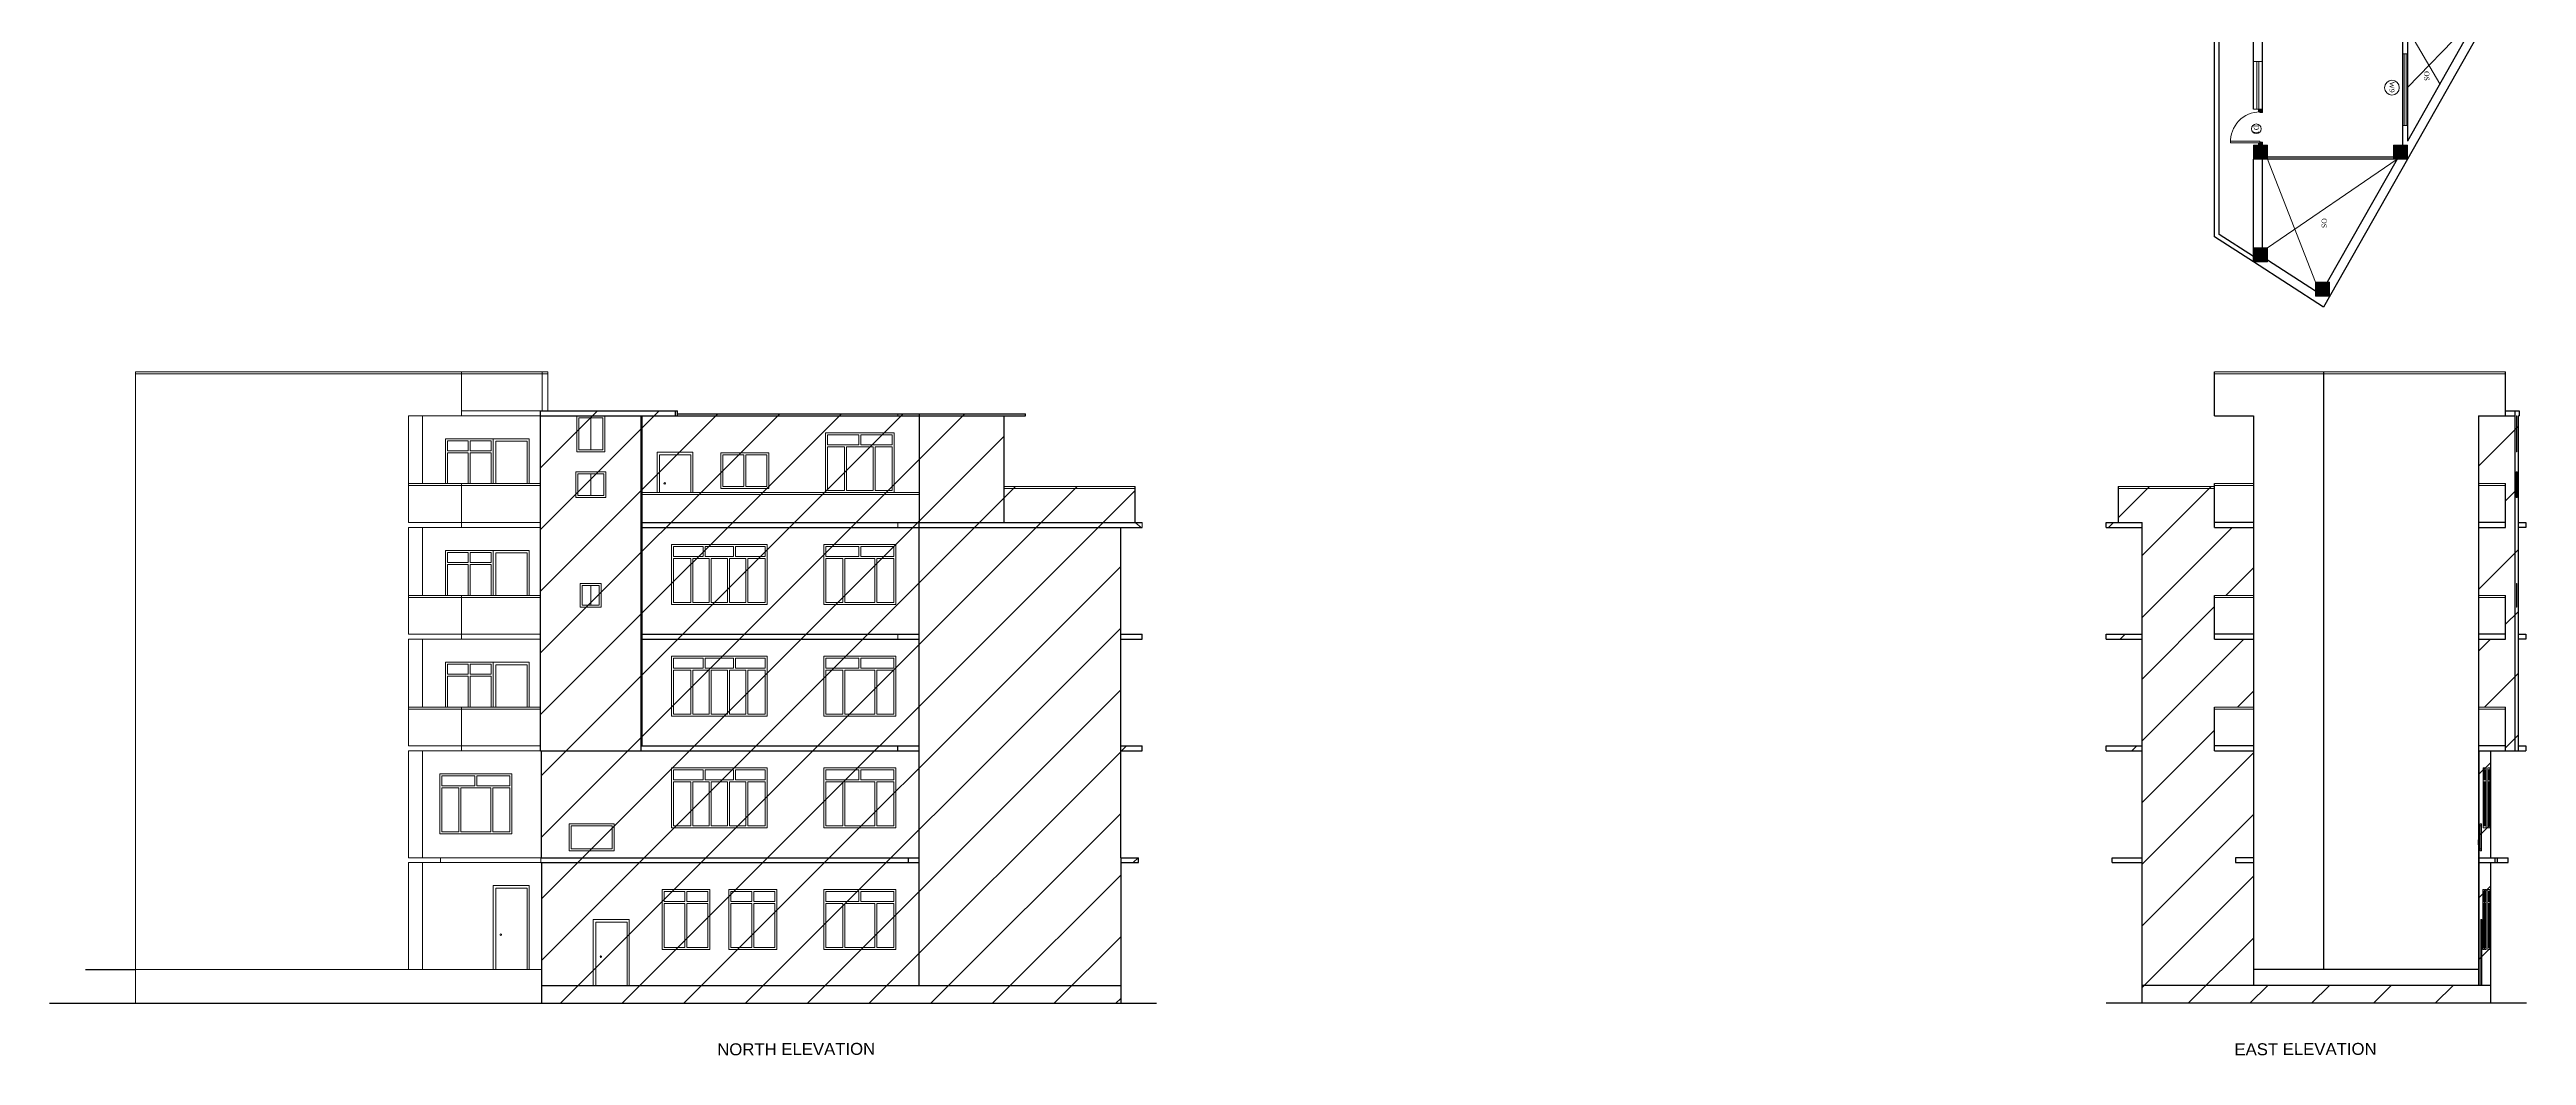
# Model space of a CAD drawing. Header units: inches. Extents: x 4069 to 291496, y -47643 to 12535.
# Drawn here: x 141059 to 143542, y -24238 to -23229 of the extents above; entities that cross this region are included whole.
import ezdxf

# ---------------------------------------------------------------- set-up
doc = ezdxf.new("R2010")
doc.units = ezdxf.units.IN
doc.header["$LTSCALE"] = 5
doc.header["$MEASUREMENT"] = 0
for name, color, linetype, lineweight in [('A-WALL', 7, 'Continuous', 9), ('DOOR', 62, 'Continuous', 0), ('Dw', 2, 'Continuous', 18), ('Railing', 43, 'Continuous', 18), ('win', 5, 'Continuous', 18)]:
    doc.layers.add(name, color=color, linetype=linetype, lineweight=lineweight)
for name, color, linetype in [('column', 4, 'Continuous'), ('TEXT', 6, 'Continuous'), ('WALL', 7, 'Continuous')]:
    doc.layers.add(name, color=color, linetype=linetype)
doc.styles.add('DIMTEXT', font='arial.ttf', dxfattribs={"height": 8})
doc.styles.add('ordinary', font='times.ttf')

# ---------------------------------------------------------------- blocks, each defined once
blk = doc.blocks.new('A$C27B36B59')
at = {"layer": 'DOOR'}
for p, q in [((0, 4), (0, 0)), ((2.5, 4), (0, 4)), ((0, 0), (3, 0)), ((2.5, 2.5), (2.5, 4)), ((3, 2.5), (2.5, 2.5)), ((3, 0), (3, 2.5))]:
    blk.add_line(p, q, dxfattribs=at)
for centre, radius, start, end in [((-1.4, -0.5), 4.75, 22.1411, 72.838), ((1.3, 2.1), 1.64, 45.138, 144.8948), ((2.2, 0.3), 2.49, 83.3149, 152.658), ((0.1, 0.4), 2.05, 349.4875, 93.6805), ((2, -0.5), 2.01, 58.7447, 166.495), ((-0.1, 0.3), 1.13, 343.542, 86.947), ((2.1, -0.4), 1.17, 38.2816, 160.1519)]:
    blk.add_arc(centre, radius, start, end, dxfattribs=at)
blk = doc.blocks.new('D2')
at = {"layer": 'DOOR'}
for p, q in [((74474, 24047.6), (74474, 24018.1)), ((74474, 24047.6), (74475.5, 24047.6)), ((74475.5, 24047.6), (74475.5, 24018.1))]:
    blk.add_line(p, q, dxfattribs=at)
blk.add_arc((74474, 24047.6), 29.5, 180, 272.9146, dxfattribs=at)
at = {"layer": 'DOOR', "xscale": -1, "rotation": 180}
blk.add_blockref('A$C27B36B59', (74442, 24050.1), dxfattribs=at)
at = {"layer": 'DOOR', "rotation": 180}
blk.add_blockref('A$C27B36B59', (74478, 24050.1), dxfattribs=at)

msp = doc.modelspace()

# ---------------------------------------------------------------- hatches: boundary and pattern name
at = {"layer": 'A-WALL', "ltscale": 5}
h = msp.add_hatch(dxfattribs=at)
h.set_pattern_fill('ANSI31', color=256, angle=270)
h.set_pattern_definition([(315, (141778.61554, 1206.64971), (0.08838834765, 0.08838834765), [])])
h.paths.add_polyline_path([(143282.33668, -23325.04942), (143268.33668, -23325.04942), (143268.33668, -23339.04942), (143282.33668, -23339.04942)])
h = msp.add_hatch(dxfattribs=at)
h.set_pattern_fill('ANSI31', color=256, angle=270)
h.set_pattern_definition([(315, (141769.89787, 1206.64971), (0.08838834765, 0.08838834765), [])])
h.paths.add_polyline_path([(143408.61901, -23339.04942), (143422.61901, -23339.04942), (143422.61901, -23325.04942), (143408.61901, -23325.04942)])
h = msp.add_hatch(dxfattribs=at)
h.set_pattern_fill('ANSI31', color=256, angle=270)
h.set_pattern_definition([(315, (141778.61554, 1103.64044), (0.08838834765, 0.08838834765), [])])
h.paths.add_polyline_path([(143282.33668, -23428.05869), (143268.33668, -23428.05869), (143268.33668, -23442.05869), (143282.33668, -23442.05869)])
h = msp.add_hatch(dxfattribs=at)
h.set_pattern_fill('ANSI31', color=256, angle=270)
h.set_pattern_definition([(315, (141840.79501, 1069.26306), (0.08838834765, 0.08838834765), [])])
h.paths.add_polyline_path([(143344.51616, -23462.43607), (143330.51616, -23462.43607), (143330.51616, -23476.43607), (143344.51616, -23476.43607)])
at = {"layer": 'WALL', "linetype": 'ByBlock', "ltscale": 5, "true_color": 0xf8991e}
h = msp.add_hatch(dxfattribs=at)
h.set_pattern_fill('ANSI31', color=30, scale=350)
h.set_pattern_definition([(45, (134297.833, -20012.41), (-30.93592, 30.93592), [])])
h.paths.add_polyline_path([(141551.19179, -23591.376), (141551.19179, -23932.376), (141552.04474, -23932.376), (141552.04475, -24185.376), (142132.79784, -24185.376), (142132.79784, -24044.376), (142150.71991, -24044.376), (142150.71991, -24039.376), (142132.79784, -24039.376), (142132.79784, -23932.376), (142154.30432, -23932.376), (142154.30432, -23927.376), (142132.79784, -23927.376), (142132.79784, -23820.376), (142154.30432, -23820.376), (142154.30432, -23815.376), (142132.79784, -23815.376), (142132.79784, -23708.376), (142147.13549, -23708.376), (142154.30432, -23708.376), (142154.30432, -23703.376), (142147.13549, -23703.376), (142147.13549, -23667.376), (142015.70705, -23667.376), (142015.70705, -23594.376), (141688.87604, -23594.376), (141688.87604, -23591.376)])
h = msp.add_hatch(dxfattribs=at)
h.set_pattern_fill('ANSI31', color=30, scale=350)
h.set_pattern_definition([(45, (7387.677, 0), (-30.935922, 30.935922), [])])
h.paths.add_polyline_path([(143229.33668, -23667.376), (143132.74488, -23667.376), (143132.74488, -23703.376), (143120.74488, -23703.376), (143120.74488, -23708.376), (143156.74488, -23708.376), (143156.74488, -23815.376), (143120.74488, -23815.376), (143120.74488, -23820.376), (143156.74488, -23820.376), (143156.74488, -23927.376), (143120.74488, -23927.376), (143120.74488, -23932.376), (143156.74488, -23932.376), (143156.74488, -24039.376), (143126.75274, -24039.376), (143126.75274, -24044.376), (143156.74488, -24044.376), (143156.74488, -24185.376), (143505.96612, -24185.376), (143505.96612, -24167.376), (143268.33668, -24167.376), (143268.33668, -24044.376), (143250.33668, -24044.376), (143250.33668, -24039.376), (143268.33668, -24039.376), (143268.33668, -23932.376), (143229.33668, -23932.376), (143229.33668, -23888.376), (143268.33668, -23888.376), (143268.33668, -23820.376), (143229.33668, -23820.376), (143229.33668, -23776.376), (143268.33668, -23776.376), (143268.33668, -23708.376), (143229.33668, -23708.376)])
h.paths.add_polyline_path([(143534.68131, -23596.376), (143494.00241, -23596.376), (143494.00241, -23664.376), (143521.04186, -23664.376), (143521.04186, -23708.376), (143494.00241, -23708.376), (143494.00241, -23776.376), (143521.04186, -23776.376), (143521.04186, -23820.376), (143494.00241, -23820.376), (143494.00241, -23888.376), (143521.04186, -23888.376), (143521.04186, -23932.376), (143494.00241, -23932.376), (143494.00241, -24167.376), (143505.96612, -24167.376), (143505.96612, -24044.376), (143523.65311, -24044.376), (143523.65311, -24039.376), (143505.96612, -24039.376), (143505.96612, -24026.376), (143494.00241, -24026.376), (143494.00241, -24021.376), (143505.96612, -24021.376), (143505.96612, -23932.376), (143541.3401, -23932.376), (143541.3401, -23927.376), (143533.6543, -23927.376), (143533.6543, -23820.376), (143541.3401, -23820.376), (143541.3401, -23815.376), (143533.6543, -23815.376), (143533.6543, -23708.376), (143541.3401, -23708.376), (143541.3401, -23703.376), (143533.6543, -23703.376), (143533.6543, -23596.376)])

# ---------------------------------------------------------------- linework, layer by layer
at = {"layer": 'A-WALL', "lineweight": 30}
for p, q in [((143229.33668, -23416.85764), (143229.33668, -23074.01571)), ((143233.83668, -23414.40771), (143233.83668, -23078.62362)), ((143268.33668, -23289.04942), (143268.33668, -23125.27177)), ((143277.33668, -23289.04942), (143277.33668, -23213.48263)), ((143418.11901, -23325.04942), (143418.11901, -23213.48263)), ((143494.00241, -23213.48263), (143422.61901, -23339.04942)), ((143483.64975, -23213.48263), (143422.61901, -23320.8386)), ((143422.61901, -23213.48263), (143422.61901, -23320.8386)), ((143268.33668, -23442.05869), (143268.33668, -23339.04942)), ((143277.33668, -23428.05869), (143277.33668, -23339.04942)), ((143408.61901, -23337.04942), (143281.83668, -23337.04942)), ((143408.61901, -23339.04942), (143281.83668, -23339.04942)), ((143422.61901, -23339.04942), (143338.34279, -23487.29531)), ((143412.26635, -23339.04942), (143342.12235, -23462.43607)), ((143268.33668, -23436.70095), (143233.83668, -23414.40771)), ((143268.33668, -23442.05869), (143229.33668, -23416.85764)), ((143338.34279, -23487.29531), (143268.33668, -23442.05869)), ((143330.51616, -23471.5224), (143282.33668, -23440.38974))]:
    msp.add_line(p, q, dxfattribs=at)
at = {"layer": 'A-WALL', "ltscale": 5}
for p, q in [((143422.61901, -23208.48263), (143455.25444, -23263.43133)), ((143480.00241, -23208.48263), (143422.61901, -23267.16062)), ((143418.11901, -23233.26603), (143422.61901, -23233.26603)), ((143277.33668, -23241.04942), (143268.33668, -23241.04942)), ((143271.83668, -23241.04942), (143271.83668, -23289.04942)), ((143273.83668, -23241.04942), (143273.83668, -23289.04942)), ((143277.33668, -23289.04942), (143268.33668, -23289.04942)), ((143418.11901, -23305.26603), (143422.61901, -23305.26603)), ((143282.33668, -23428.05869), (143412.26635, -23339.04942)), ((143282.33668, -23339.04942), (143330.51616, -23462.43607)), ((141145.05305, -23591.376), (141145.05305, -23552.376)), ((141471.86572, -23552.376), (141471.86572, -23596.376)), ((141552.82771, -23552.376), (141552.82771, -23591.376)), ((141558.33265, -23552.376), (141558.33265, -23591.376)), ((141145.05305, -24185.376), (141145.05305, -23591.376)), ((141418.86572, -23596.376), (141553.75198, -23596.376)), ((141418.86572, -23596.376), (141418.86572, -23703.376)), ((141432.86572, -23664.376), (141432.86572, -23596.376)), ((141471.86572, -23591.376), (141558.33265, -23591.376)), ((141558.33265, -23596.376), (141557.40837, -23596.376)), ((141909.36949, -23594.376), (141909.36949, -23596.376)), ((141471.86572, -23703.376), (141471.86572, -23664.376)), ((141418.86572, -23703.376), (141551.19179, -23703.376)), ((141418.86572, -23708.376), (141551.19179, -23708.376)), ((141418.86572, -23708.376), (141418.86572, -23815.376)), ((141432.86572, -23776.376), (141432.86572, -23708.376)), ((141471.86572, -23703.376), (141471.86572, -23708.376)), ((141909.36949, -23703.376), (141909.36949, -23708.376)), ((142153.23915, -23708.376), (142147.13549, -23703.376)), ((142154.30432, -23708.376), (142154.30432, -23703.376)), ((141471.86572, -23815.376), (141471.86572, -23776.376)), ((141418.86572, -23815.376), (141551.19179, -23815.376)), ((141418.86572, -23820.376), (141551.19179, -23820.376)), ((141418.86572, -23820.376), (141418.86572, -23927.376)), ((141432.86572, -23888.376), (141432.86572, -23820.376)), ((141471.86572, -23815.376), (141471.86572, -23820.376)), ((141909.36949, -23820.376), (141909.36949, -23815.376)), ((141471.86572, -23927.376), (141471.86572, -23888.376)), ((141418.86572, -23927.376), (141551.19179, -23927.376)), ((141418.86572, -23932.376), (141551.19179, -23932.376)), ((141418.86572, -24039.376), (141418.86572, -23932.376)), ((141432.86572, -24039.376), (141432.86572, -23932.376)), ((141471.86572, -23927.376), (141471.86572, -23932.376)), ((141418.86572, -24039.376), (141552.04474, -24039.376)), ((141418.86572, -24044.376), (141552.04474, -24044.376)), ((141418.86572, -24151.376), (141418.86572, -24044.376)), ((141432.86572, -24151.376), (141432.86572, -24044.376)), ((141450.86572, -24044.376), (141450.86572, -24039.376)), ((141551.61827, -24044.376), (141551.61827, -24039.376)), ((141145.05305, -24151.376), (141552.04475, -24151.376))]:
    msp.add_line(p, q, dxfattribs=at)
for points in [[(143282.33668, -23325.04942), (143282.33668, -23339.04942), (143268.33668, -23339.04942), (143268.33668, -23325.04942)], [(143408.61901, -23325.04942), (143408.61901, -23339.04942), (143422.61901, -23339.04942), (143422.61901, -23325.04942)], [(143282.33668, -23428.05869), (143282.33668, -23442.05869), (143268.33668, -23442.05869), (143268.33668, -23428.05869)], [(143344.51616, -23462.43607), (143344.51616, -23476.43607), (143330.51616, -23476.43607), (143330.51616, -23462.43607)]]:
    msp.add_lwpolyline(points, close=True, dxfattribs=at)
for centre, radius in [((143407.07558, -23267.36412), 7.38406), ((143271.10965, -23308.60182), 4.82435), ((141675.64269, -23664.14055), 0.7664), ((141511.4015, -24116.626), 0.7664), ((141611.6711, -24138.626), 0.7664), ((143496.4365, -24138.626), 0.02288)]:
    msp.add_circle(centre, radius, dxfattribs=at)
at = {"layer": 'DOOR', "lineweight": 13}
for p, q in [((141503.75198, -23664.376), (141503.75198, -23619.376)), ((141503.75198, -23619.376), (141503.75198, -23664.376)), ((141503.75198, -23619.376), (141539.75198, -23619.376)), ((141506.25198, -23621.876), (141506.25198, -23664.376)), ((141506.25198, -23621.876), (141537.75198, -23621.876)), ((141537.75198, -23664.376), (141537.75198, -23621.876)), ((141539.75198, -23664.376), (141539.75198, -23619.376)), ((141667.99317, -23673.376), (141667.99317, -23632.89055)), ((141667.99317, -23632.89055), (141667.99317, -23673.376)), ((141667.99317, -23632.89055), (141703.97714, -23632.89055)), ((141670.49317, -23635.39055), (141670.49317, -23673.376)), ((141670.49317, -23635.39055), (141701.97714, -23635.39055)), ((141701.97714, -23673.376), (141701.97714, -23635.39055)), ((141703.97714, -23673.376), (141703.97714, -23632.89055)), ((141503.75198, -23776.376), (141503.75198, -23731.376)), ((141503.75198, -23731.376), (141503.75198, -23776.376)), ((141503.75198, -23731.376), (141539.75198, -23731.376)), ((141506.25198, -23733.876), (141506.25198, -23776.376)), ((141506.25198, -23733.876), (141537.75198, -23733.876)), ((141537.75198, -23776.376), (141537.75198, -23733.876)), ((141539.75198, -23776.376), (141539.75198, -23731.376)), ((141503.75198, -23888.376), (141503.75198, -23843.376)), ((141503.75198, -23843.376), (141503.75198, -23888.376)), ((141503.75198, -23843.376), (141539.75198, -23843.376)), ((141506.25198, -23845.876), (141506.25198, -23888.376)), ((141506.25198, -23845.876), (141537.75198, -23845.876)), ((141537.75198, -23888.376), (141537.75198, -23845.876)), ((141539.75198, -23888.376), (141539.75198, -23843.376)), ((141503.75198, -24144.44414), (141503.75198, -24067.376)), ((141503.75198, -24067.376), (141503.75198, -24151.376)), ((141503.75198, -24067.376), (141539.75198, -24067.376)), ((141506.25198, -24069.876), (141506.25198, -24151.376)), ((141506.25198, -24069.876), (141537.75198, -24069.876)), ((141537.75198, -24151.376), (141537.75198, -24069.876)), ((141539.75198, -24151.376), (141539.75198, -24067.376)), ((141604.02159, -24160.44414), (141604.02159, -24101.376)), ((141604.02159, -24101.376), (141604.02159, -24167.376)), ((141604.02159, -24101.376), (141640.00555, -24101.376)), ((141606.52159, -24103.876), (141606.52159, -24167.376)), ((141606.52159, -24103.876), (141638.00555, -24103.876)), ((141638.00555, -24167.376), (141638.00555, -24103.876)), ((141640.00555, -24167.376), (141640.00555, -24101.376)), ((143496.20813, -24167.16906), (143496.20813, -24101.376)), ((143496.20813, -24101.376), (143496.20813, -24167.376)), ((143496.20813, -24101.376), (143497.2824, -24101.376)), ((143496.28276, -24103.876), (143496.28276, -24167.376)), ((143496.28276, -24103.876), (143497.22269, -24103.876)), ((143497.22269, -24167.376), (143497.22269, -24103.876)), ((143497.2824, -24167.376), (143497.2824, -24101.376))]:
    msp.add_line(p, q, dxfattribs=at)
at = {"layer": 'Dw', "color": 3}
for p, q in [((143419.36901, -23305.26603), (143419.36901, -23233.26603)), ((143421.36901, -23305.26603), (143421.36901, -23233.26603))]:
    msp.add_line(p, q, dxfattribs=at)
at = {"layer": 'Railing', "color": 30}
for p, q in [((141145.05305, -23552.376), (141558.33265, -23552.376)), ((141145.05305, -23554.376), (141558.33265, -23554.376)), ((143229.33668, -23552.376), (143338.34279, -23552.376)), ((143229.33668, -23554.376), (143338.34279, -23554.376)), ((143338.34279, -23552.376), (143521.04186, -23552.376)), ((143338.34279, -23554.376), (143521.04186, -23554.376)), ((141418.86572, -23664.376), (141551.19179, -23664.376)), ((141418.86572, -23666.376), (141551.19179, -23666.376)), ((141652.99985, -23673.376), (141930.87596, -23673.376)), ((141652.99985, -23675.376), (141930.87596, -23675.376)), ((142015.70705, -23667.376), (142147.13549, -23667.376)), ((142015.70705, -23669.376), (142147.13549, -23669.376)), ((143132.74488, -23667.376), (143229.33668, -23667.376)), ((143132.74488, -23669.376), (143229.33668, -23669.376)), ((143229.33668, -23664.376), (143268.33668, -23664.376)), ((143229.33668, -23666.376), (143268.33668, -23666.376)), ((143494.00241, -23664.376), (143521.04186, -23664.376)), ((143494.00241, -23666.376), (143521.04186, -23666.376)), ((141418.86572, -23776.376), (141551.19179, -23776.376)), ((141418.86572, -23778.376), (141551.19179, -23778.376)), ((143229.33668, -23776.376), (143268.33668, -23776.376)), ((143229.33668, -23778.376), (143268.33668, -23778.376)), ((143494.00241, -23776.376), (143521.04186, -23776.376)), ((143494.00241, -23778.376), (143521.04186, -23778.376)), ((141418.86572, -23888.376), (141551.19179, -23888.376)), ((141418.86572, -23890.376), (141551.19179, -23890.376)), ((143229.33668, -23888.376), (143268.33668, -23888.376)), ((143229.33668, -23890.376), (143268.33668, -23890.376)), ((143494.00241, -23888.376), (143521.04186, -23888.376)), ((143494.00241, -23890.376), (143521.04186, -23890.376))]:
    msp.add_line(p, q, dxfattribs=at)
at = {"layer": 'WALL', "color": 2, "linetype": 'ByBlock', "ltscale": 5}
for p, q in [((143229.33668, -23591.376), (143229.33668, -23552.376)), ((143338.34279, -23552.376), (143338.34279, -24151.376)), ((143521.04186, -23591.376), (143521.04186, -23552.376)), ((141551.19179, -23927.376), (141551.19179, -23591.376)), ((141551.19179, -23591.376), (141688.60694, -23591.376)), ((141551.19179, -23596.376), (141688.60694, -23596.376)), ((141651.92557, -23932.376), (141651.92557, -23596.376)), ((141652.99985, -23927.376), (141652.99985, -23596.376)), ((141686.3262, -23596.376), (141686.3262, -23591.376)), ((141688.60694, -23596.376), (141688.60694, -23591.376)), ((141688.60694, -23594.376), (142037.21352, -23594.376)), ((141688.60694, -23596.376), (142037.21352, -23596.376)), ((141930.87596, -23594.376), (141930.87596, -23703.376)), ((142015.70705, -23596.376), (142015.70705, -23703.376)), ((142037.21352, -23596.376), (142037.21352, -23594.376)), ((143229.33668, -23596.376), (143229.33668, -23591.376)), ((143229.33668, -23596.376), (143268.33668, -23596.376)), ((143268.33668, -23596.376), (143268.33668, -24167.376)), ((143494.00241, -23596.376), (143530.64697, -23596.376)), ((143494.00241, -23596.376), (143494.00241, -24167.376)), ((143494.00241, -23596.376), (143521.04186, -23596.376)), ((143521.04186, -23591.376), (143534.68131, -23591.376)), ((143521.04186, -23596.376), (143521.04186, -23591.376)), ((143530.64697, -23932.376), (143530.64697, -23591.376)), ((143533.6543, -23596.376), (143533.6543, -23932.376)), ((143533.6543, -23596.376), (143534.68131, -23596.376)), ((143534.68131, -23591.376), (143534.68131, -23596.376)), ((142147.13549, -23703.376), (142147.13549, -23667.376)), ((143132.74488, -23667.376), (143132.74488, -23703.376)), ((143229.33668, -23703.376), (143229.33668, -23664.376)), ((143521.04186, -23703.376), (143521.04186, -23664.376)), ((141652.99985, -23703.376), (142015.70705, -23703.376)), ((141652.99985, -23708.376), (141930.87596, -23708.376)), ((141930.87596, -24167.376), (141930.87596, -23703.376)), ((141930.87596, -23708.376), (142154.30432, -23708.376)), ((142015.70705, -23703.376), (142154.30432, -23703.376)), ((142132.79784, -23927.376), (142132.79784, -23708.376)), ((143120.74488, -23703.376), (143156.74488, -23703.376)), ((143120.74488, -23708.376), (143120.74488, -23703.376)), ((143120.74488, -23708.376), (143156.74488, -23708.376)), ((143156.74488, -24185.376), (143156.74488, -23703.376)), ((143268.33668, -23703.376), (143229.33668, -23703.376)), ((143229.33668, -23708.376), (143229.33668, -23703.376)), ((143229.33668, -23708.376), (143268.33668, -23708.376)), ((143521.04186, -23703.376), (143494.00241, -23703.376)), ((143494.00241, -23708.376), (143521.04186, -23708.376)), ((143521.04186, -23708.376), (143521.04186, -23703.376)), ((143533.6543, -23703.376), (143541.3401, -23703.376)), ((143541.3401, -23708.376), (143533.6543, -23708.376)), ((143541.3401, -23703.376), (143541.3401, -23708.376)), ((143229.33668, -23815.376), (143229.33668, -23776.376)), ((143521.04186, -23815.376), (143521.04186, -23776.376)), ((141652.99985, -23815.376), (141930.87596, -23815.376)), ((141652.99985, -23820.376), (141930.87596, -23820.376)), ((142132.79784, -23815.376), (142154.30432, -23815.376)), ((142132.79784, -23820.376), (142154.30432, -23820.376)), ((142154.30432, -23820.376), (142154.30432, -23815.376)), ((143120.74488, -23815.376), (143156.74488, -23815.376)), ((143120.74488, -23820.376), (143120.74488, -23815.376)), ((143120.74488, -23820.376), (143156.74488, -23820.376)), ((143268.33668, -23815.376), (143229.33668, -23815.376)), ((143229.33668, -23820.376), (143229.33668, -23815.376)), ((143229.33668, -23820.376), (143268.33668, -23820.376)), ((143521.04186, -23815.376), (143494.00241, -23815.376)), ((143494.00241, -23820.376), (143521.04186, -23820.376)), ((143521.04186, -23820.376), (143521.04186, -23815.376)), ((143533.6543, -23815.376), (143541.3401, -23815.376)), ((143541.3401, -23820.376), (143533.6543, -23820.376)), ((143541.3401, -23815.376), (143541.3401, -23820.376)), ((143229.33668, -23927.376), (143229.33668, -23888.376)), ((143521.04186, -23927.376), (143521.04186, -23888.376)), ((141551.19179, -23932.376), (141551.19179, -23927.376)), ((141551.19179, -23932.376), (141930.87596, -23932.376)), ((141552.04474, -24039.376), (141552.04474, -23932.376)), ((141651.92557, -23927.376), (141930.87596, -23927.376)), ((141909.36949, -23932.376), (141909.36949, -23927.376)), ((142132.79784, -23927.376), (142154.30432, -23927.376)), ((142132.79784, -24039.376), (142132.79784, -23927.376)), ((142132.79784, -23932.376), (142154.30432, -23932.376)), ((142154.30432, -23932.376), (142154.30432, -23927.376)), ((143120.74488, -23927.376), (143156.74488, -23927.376)), ((143120.74488, -23932.376), (143120.74488, -23927.376)), ((143120.74488, -23932.376), (143156.74488, -23932.376)), ((143268.33668, -23927.376), (143229.33668, -23927.376)), ((143229.33668, -23932.376), (143229.33668, -23927.376)), ((143229.33668, -23932.376), (143268.33668, -23932.376)), ((143521.04186, -23927.376), (143494.00241, -23927.376)), ((143494.00241, -23932.376), (143521.04186, -23932.376)), ((143494.6564, -23932.376), (143541.3401, -23932.376)), ((143494.6564, -24021.376), (143494.6564, -23932.376)), ((143494.6564, -24017.35104), (143494.6564, -23932.376)), ((143505.96612, -23932.376), (143505.96612, -24039.376)), ((143521.04186, -23932.376), (143521.04186, -23927.376)), ((143533.6543, -23927.376), (143541.3401, -23927.376)), ((143541.3401, -23927.376), (143541.3401, -23932.376)), ((143494.00241, -24026.376), (143494.00241, -24021.376)), ((143494.6564, -24039.376), (143494.6564, -24017.35104)), ((143494.6564, -24167.376), (143494.6564, -24026.376)), ((143505.96612, -24026.376), (143505.96612, -24039.376)), ((141551.61827, -24039.376), (141930.87596, -24039.376)), ((141551.61827, -24044.376), (141930.87596, -24044.376)), ((141552.04475, -24044.376), (141552.04475, -24185.376)), ((141920.12272, -24044.376), (141920.12272, -24039.376)), ((142132.79784, -24039.376), (142150.71991, -24039.376)), ((142132.79784, -24039.376), (142132.79784, -24185.376)), ((142132.79784, -24044.376), (142150.71991, -24044.376)), ((142150.71991, -24044.376), (142150.71991, -24039.376)), ((143126.75274, -24039.376), (143156.74488, -24039.376)), ((143126.75274, -24044.376), (143126.75274, -24039.376)), ((143126.75274, -24044.376), (143156.74488, -24044.376)), ((143250.33668, -24039.376), (143250.33668, -24044.376)), ((143268.33668, -24039.376), (143250.33668, -24039.376)), ((143250.33668, -24044.376), (143268.33668, -24044.376)), ((143494.6564, -24039.376), (143523.65311, -24039.376)), ((143494.6564, -24044.376), (143523.65311, -24044.376)), ((143505.96612, -24044.376), (143505.96612, -24167.376)), ((143510.36314, -24039.376), (143510.36314, -24044.376)), ((143512.65168, -24039.376), (143512.65168, -24044.376)), ((143523.65311, -24044.376), (143523.65311, -24039.376)), ((141094.97415, -24151.376), (141145.05305, -24151.376)), ((143494.00241, -24151.376), (143268.33668, -24151.376)), ((141552.04475, -24167.376), (142132.79784, -24167.376)), ((143505.96612, -24167.376), (143156.74488, -24167.376)), ((143505.96612, -24167.376), (143505.96612, -24185.376)), ((141058.97415, -24185.376), (142168.79784, -24185.376)), ((143541.96612, -24185.376), (143120.74488, -24185.376))]:
    msp.add_line(p, q, dxfattribs=at)
at = {"layer": 'win'}
for p, q in [((141587.54489, -23596.376), (141587.54489, -23632.376)), ((141587.54489, -23596.376), (141615.54489, -23596.376)), ((141589.54489, -23598.376), (141589.54489, -23630.376)), ((141589.54489, -23598.376), (141613.54489, -23598.376)), ((141601.54489, -23598.376), (141601.54489, -23630.376)), ((141613.54489, -23598.376), (141613.54489, -23630.376)), ((141615.54489, -23596.376), (141615.54489, -23632.376)), ((143531.86715, -23596.376), (143531.86715, -23632.376)), ((143531.86715, -23596.376), (143532.43369, -23596.376)), ((143531.90761, -23598.376), (143531.90761, -23630.376)), ((143531.90761, -23598.376), (143532.39322, -23598.376)), ((143532.15042, -23598.376), (143532.15042, -23630.376)), ((143532.39322, -23598.376), (143532.39322, -23630.376)), ((143532.43369, -23596.376), (143532.43369, -23632.376)), ((141455.75198, -23619.376), (141503.75198, -23619.376)), ((141455.75198, -23664.376), (141455.75198, -23619.376)), ((141457.75198, -23621.376), (141478.75198, -23621.376)), ((141457.75198, -23631.376), (141457.75198, -23621.376)), ((141457.75198, -23631.376), (141478.75198, -23631.376)), ((141457.75198, -23664.376), (141457.75198, -23633.376)), ((141457.75198, -23633.376), (141478.75198, -23633.376)), ((141478.75198, -23631.376), (141478.75198, -23621.376)), ((141478.75198, -23633.376), (141478.75198, -23664.376)), ((141480.75198, -23621.376), (141501.75198, -23621.376)), ((141480.75198, -23631.376), (141480.75198, -23621.376)), ((141480.75198, -23631.376), (141501.75198, -23631.376)), ((141480.75198, -23633.376), (141501.75198, -23633.376)), ((141480.75198, -23633.376), (141480.75198, -23664.376)), ((141501.75198, -23631.376), (141501.75198, -23621.376)), ((141501.75198, -23664.376), (141501.75198, -23633.376)), ((141503.75198, -23664.376), (141503.75198, -23619.376)), ((141615.54489, -23632.376), (141587.54489, -23632.376)), ((141613.54489, -23630.376), (141589.54489, -23630.376)), ((141731.96467, -23633.376), (141779.94329, -23633.376)), ((141731.96467, -23669.376), (141731.96467, -23633.376)), ((141733.96467, -23667.376), (141733.96467, -23635.376)), ((141733.96467, -23635.376), (141754.95398, -23635.376)), ((141754.95398, -23635.376), (141754.95398, -23667.376)), ((141756.95398, -23635.376), (141777.94329, -23635.376)), ((141756.95398, -23635.376), (141756.95398, -23667.376)), ((141777.94329, -23667.376), (141777.94329, -23635.376)), ((141779.94329, -23669.376), (141779.94329, -23633.376)), ((141836.79825, -23613.376), (141905.76752, -23613.376)), ((141836.79825, -23673.376), (141836.79825, -23613.376)), ((141838.79825, -23615.376), (141870.29892, -23615.376)), ((141838.79825, -23625.376), (141838.79825, -23615.376)), ((141838.79825, -23625.376), (141870.29892, -23625.376)), ((141838.79825, -23627.376), (141855.79892, -23627.376)), ((141838.79825, -23671.376), (141838.79825, -23627.376)), ((141855.79892, -23627.376), (141855.79892, -23671.376)), ((141857.79892, -23627.376), (141884.76752, -23627.376)), ((141857.79892, -23627.376), (141857.79892, -23671.376)), ((141870.29892, -23625.376), (141870.29892, -23615.376)), ((141872.29892, -23615.376), (141903.76752, -23615.376)), ((141872.29892, -23625.376), (141872.29892, -23615.376)), ((141872.29892, -23625.376), (141903.76752, -23625.376)), ((141884.76752, -23627.376), (141884.76752, -23671.376)), ((141886.76752, -23627.376), (141903.76752, -23627.376)), ((141886.76752, -23627.376), (141886.76752, -23671.376)), ((141903.76752, -23625.376), (141903.76752, -23615.376)), ((141903.76752, -23671.376), (141903.76752, -23627.376)), ((141905.76752, -23673.376), (141905.76752, -23613.376)), ((143532.43369, -23632.376), (143531.86715, -23632.376)), ((143532.39322, -23630.376), (143531.90761, -23630.376)), ((141586.55157, -23652.376), (141586.55157, -23678.376)), ((141586.55157, -23652.376), (141616.53821, -23652.376)), ((141588.55157, -23654.376), (141588.55157, -23676.376)), ((141588.55157, -23654.376), (141614.53821, -23654.376)), ((141601.54489, -23654.376), (141601.54489, -23676.376)), ((141614.53821, -23654.376), (141614.53821, -23676.376)), ((141616.53821, -23652.376), (141616.53821, -23678.376)), ((143531.70261, -23652.376), (143531.70261, -23678.376)), ((143531.70261, -23652.376), (143532.59784, -23652.376)), ((143531.76232, -23654.376), (143531.76232, -23676.376)), ((143531.76232, -23654.376), (143532.53813, -23654.376)), ((143532.15022, -23654.376), (143532.15022, -23676.376)), ((143532.53813, -23654.376), (143532.53813, -23676.376)), ((143532.59784, -23652.376), (143532.59784, -23678.376)), ((141616.53821, -23678.376), (141586.55157, -23678.376)), ((141614.53821, -23676.376), (141588.55157, -23676.376)), ((141731.96467, -23669.376), (141779.94329, -23669.376)), ((141733.96467, -23667.376), (141754.95398, -23667.376)), ((141756.95398, -23667.376), (141777.94329, -23667.376)), ((141836.79825, -23673.376), (141905.76752, -23673.376)), ((141838.79825, -23671.376), (141855.79892, -23671.376)), ((141857.79892, -23671.376), (141884.76752, -23671.376)), ((141886.76752, -23671.376), (141903.76752, -23671.376)), ((143532.59784, -23678.376), (143531.70261, -23678.376)), ((143532.53813, -23676.376), (143531.76232, -23676.376)), ((141455.75198, -23731.376), (141503.75198, -23731.376)), ((141455.75198, -23776.376), (141455.75198, -23731.376)), ((141457.75198, -23733.376), (141478.75198, -23733.376)), ((141457.75198, -23743.376), (141457.75198, -23733.376)), ((141478.75198, -23743.376), (141478.75198, -23733.376)), ((141480.75198, -23733.376), (141501.75198, -23733.376)), ((141480.75198, -23743.376), (141480.75198, -23733.376)), ((141501.75198, -23743.376), (141501.75198, -23733.376)), ((141503.75198, -23776.376), (141503.75198, -23731.376)), ((141682.48671, -23725.376), (141778.44396, -23725.376)), ((141682.48671, -23785.376), (141682.48671, -23725.376)), ((141684.48671, -23727.376), (141714.15338, -23727.376)), ((141684.48671, -23737.376), (141684.48671, -23727.376)), ((141684.48671, -23737.376), (141714.15338, -23737.376)), ((141714.15338, -23727.376), (141714.15338, -23737.376)), ((141716.15338, -23727.376), (141744.77729, -23727.376)), ((141716.15338, -23727.376), (141716.15338, -23737.376)), ((141716.15338, -23737.376), (141744.77729, -23737.376)), ((141744.77729, -23727.376), (141744.77729, -23737.376)), ((141746.77729, -23727.376), (141776.44396, -23727.376)), ((141746.77729, -23727.376), (141746.77729, -23737.376)), ((141746.77729, -23737.376), (141776.44396, -23737.376)), ((141776.44396, -23737.376), (141776.44396, -23727.376)), ((141778.44396, -23785.376), (141778.44396, -23725.376)), ((141835.29892, -23725.376), (141907.26685, -23725.376)), ((141835.29892, -23785.376), (141835.29892, -23725.376)), ((141837.29892, -23727.376), (141870.29892, -23727.376)), ((141837.29892, -23737.376), (141837.29892, -23727.376)), ((141837.29892, -23737.376), (141870.29892, -23737.376)), ((141870.29892, -23737.376), (141870.29892, -23727.376)), ((141872.29892, -23727.376), (141905.26685, -23727.376)), ((141872.29892, -23737.376), (141872.29892, -23727.376)), ((141872.29892, -23737.376), (141905.26685, -23737.376)), ((141905.26685, -23737.376), (141905.26685, -23727.376)), ((141907.26685, -23785.376), (141907.26685, -23725.376)), ((141457.75198, -23743.376), (141478.75198, -23743.376)), ((141457.75198, -23776.376), (141457.75198, -23745.376)), ((141457.75198, -23745.376), (141478.75198, -23745.376)), ((141478.75198, -23745.376), (141478.75198, -23776.376)), ((141480.75198, -23743.376), (141501.75198, -23743.376)), ((141480.75198, -23745.376), (141501.75198, -23745.376)), ((141480.75198, -23745.376), (141480.75198, -23776.376)), ((141501.75198, -23776.376), (141501.75198, -23745.376)), ((141684.48671, -23739.376), (141701.88671, -23739.376)), ((141684.48671, -23783.376), (141684.48671, -23739.376)), ((141701.88671, -23739.376), (141701.88671, -23783.376)), ((141703.88671, -23739.376), (141720.28671, -23739.376)), ((141703.88671, -23739.376), (141703.88671, -23783.376)), ((141720.28671, -23739.376), (141720.28671, -23783.376)), ((141722.28671, -23739.376), (141738.64396, -23739.376)), ((141722.28671, -23739.376), (141722.28671, -23783.376)), ((141738.64396, -23739.376), (141738.64396, -23783.376)), ((141740.64396, -23739.376), (141757.04396, -23739.376)), ((141740.64396, -23739.376), (141740.64396, -23783.376)), ((141757.04396, -23739.376), (141757.04396, -23783.376)), ((141759.04396, -23739.376), (141776.44396, -23739.376)), ((141759.04396, -23739.376), (141759.04396, -23783.376)), ((141776.44396, -23783.376), (141776.44396, -23739.376)), ((141837.29892, -23739.376), (141854.29892, -23739.376)), ((141837.29892, -23783.376), (141837.29892, -23739.376)), ((141854.29892, -23739.376), (141854.29892, -23783.376)), ((141856.29892, -23739.376), (141886.26685, -23739.376)), ((141856.29892, -23739.376), (141856.29892, -23783.376)), ((141886.26685, -23739.376), (141886.26685, -23783.376)), ((141888.26685, -23739.376), (141905.26685, -23739.376)), ((141888.26685, -23739.376), (141888.26685, -23783.376)), ((141905.26685, -23783.376), (141905.26685, -23739.376)), ((141591.06336, -23764.376), (141591.06336, -23788.376)), ((141591.06336, -23764.376), (141612.05401, -23764.376)), ((141593.06336, -23766.376), (141593.06336, -23786.376)), ((141593.06336, -23766.376), (141610.05401, -23766.376)), ((141610.05401, -23786.376), (141593.06336, -23786.376)), ((141601.55868, -23766.376), (141601.55868, -23786.376)), ((141610.05401, -23766.376), (141610.05401, -23786.376)), ((141612.05401, -23764.376), (141612.05401, -23788.376)), ((141682.48671, -23785.376), (141778.44396, -23785.376)), ((141684.48671, -23783.376), (141701.88671, -23783.376)), ((141703.88671, -23783.376), (141720.28671, -23783.376)), ((141722.28671, -23783.376), (141738.64396, -23783.376)), ((141740.64396, -23783.376), (141757.04396, -23783.376)), ((141759.04396, -23783.376), (141776.44396, -23783.376)), ((141835.29892, -23785.376), (141907.26685, -23785.376)), ((141837.29892, -23783.376), (141854.29892, -23783.376)), ((141856.29892, -23783.376), (141886.26685, -23783.376)), ((141888.26685, -23783.376), (141905.26685, -23783.376)), ((143531.83731, -23764.376), (143531.83731, -23788.376)), ((143531.83731, -23764.376), (143532.46397, -23764.376)), ((143531.89701, -23766.376), (143531.89701, -23786.376)), ((143531.89701, -23766.376), (143532.40426, -23766.376)), ((143532.40426, -23786.376), (143531.89701, -23786.376)), ((143532.15064, -23766.376), (143532.15064, -23786.376)), ((143532.40426, -23766.376), (143532.40426, -23786.376)), ((143532.46397, -23764.376), (143532.46397, -23788.376)), ((141612.05401, -23788.376), (141591.06336, -23788.376)), ((143532.46397, -23788.376), (143531.83731, -23788.376)), ((141455.75198, -23843.376), (141503.75198, -23843.376)), ((141455.75198, -23888.376), (141455.75198, -23843.376)), ((141457.75198, -23845.376), (141478.75198, -23845.376)), ((141457.75198, -23855.376), (141457.75198, -23845.376)), ((141457.75198, -23855.376), (141478.75198, -23855.376)), ((141457.75198, -23888.376), (141457.75198, -23857.376)), ((141457.75198, -23857.376), (141478.75198, -23857.376)), ((141478.75198, -23855.376), (141478.75198, -23845.376)), ((141478.75198, -23857.376), (141478.75198, -23888.376)), ((141480.75198, -23845.376), (141501.75198, -23845.376)), ((141480.75198, -23855.376), (141480.75198, -23845.376)), ((141480.75198, -23855.376), (141501.75198, -23855.376)), ((141480.75198, -23857.376), (141501.75198, -23857.376)), ((141480.75198, -23857.376), (141480.75198, -23888.376)), ((141501.75198, -23855.376), (141501.75198, -23845.376)), ((141501.75198, -23888.376), (141501.75198, -23857.376)), ((141503.75198, -23888.376), (141503.75198, -23843.376)), ((141682.48671, -23837.376), (141778.44396, -23837.376)), ((141682.48671, -23897.376), (141682.48671, -23837.376)), ((141684.48671, -23839.376), (141714.15338, -23839.376)), ((141684.48671, -23849.376), (141684.48671, -23839.376)), ((141684.48671, -23849.376), (141714.15338, -23849.376)), ((141684.48671, -23851.376), (141701.88671, -23851.376)), ((141684.48671, -23895.376), (141684.48671, -23851.376)), ((141701.88671, -23851.376), (141701.88671, -23895.376)), ((141703.88671, -23851.376), (141720.28671, -23851.376)), ((141703.88671, -23851.376), (141703.88671, -23895.376)), ((141714.15338, -23839.376), (141714.15338, -23849.376)), ((141716.15338, -23839.376), (141744.77729, -23839.376)), ((141716.15338, -23839.376), (141716.15338, -23849.376)), ((141716.15338, -23849.376), (141744.77729, -23849.376)), ((141720.28671, -23851.376), (141720.28671, -23895.376)), ((141722.28671, -23851.376), (141738.64396, -23851.376)), ((141722.28671, -23851.376), (141722.28671, -23895.376)), ((141738.64396, -23851.376), (141738.64396, -23895.376)), ((141740.64396, -23851.376), (141757.04396, -23851.376)), ((141740.64396, -23851.376), (141740.64396, -23895.376)), ((141744.77729, -23839.376), (141744.77729, -23849.376)), ((141746.77729, -23839.376), (141776.44396, -23839.376)), ((141746.77729, -23839.376), (141746.77729, -23849.376)), ((141746.77729, -23849.376), (141776.44396, -23849.376)), ((141757.04396, -23851.376), (141757.04396, -23895.376)), ((141759.04396, -23851.376), (141776.44396, -23851.376)), ((141759.04396, -23851.376), (141759.04396, -23895.376)), ((141776.44396, -23849.376), (141776.44396, -23839.376)), ((141776.44396, -23895.376), (141776.44396, -23851.376)), ((141778.44396, -23897.376), (141778.44396, -23837.376)), ((141835.29892, -23837.376), (141907.26685, -23837.376)), ((141835.29892, -23897.376), (141835.29892, -23837.376)), ((141837.29892, -23839.376), (141870.29892, -23839.376)), ((141837.29892, -23849.376), (141837.29892, -23839.376)), ((141837.29892, -23849.376), (141870.29892, -23849.376)), ((141837.29892, -23851.376), (141854.29892, -23851.376)), ((141837.29892, -23895.376), (141837.29892, -23851.376)), ((141854.29892, -23851.376), (141854.29892, -23895.376)), ((141856.29892, -23851.376), (141886.26685, -23851.376)), ((141856.29892, -23851.376), (141856.29892, -23895.376)), ((141870.29892, -23849.376), (141870.29892, -23839.376)), ((141872.29892, -23839.376), (141905.26685, -23839.376)), ((141872.29892, -23849.376), (141872.29892, -23839.376)), ((141872.29892, -23849.376), (141905.26685, -23849.376)), ((141886.26685, -23851.376), (141886.26685, -23895.376)), ((141888.26685, -23851.376), (141905.26685, -23851.376)), ((141888.26685, -23851.376), (141888.26685, -23895.376)), ((141905.26685, -23849.376), (141905.26685, -23839.376)), ((141905.26685, -23895.376), (141905.26685, -23851.376)), ((141907.26685, -23897.376), (141907.26685, -23837.376)), ((141682.48671, -23897.376), (141778.44396, -23897.376)), ((141684.48671, -23895.376), (141701.88671, -23895.376)), ((141703.88671, -23895.376), (141720.28671, -23895.376)), ((141722.28671, -23895.376), (141738.64396, -23895.376)), ((141740.64396, -23895.376), (141757.04396, -23895.376)), ((141759.04396, -23895.376), (141776.44396, -23895.376)), ((141835.29892, -23897.376), (141907.26685, -23897.376)), ((141837.29892, -23895.376), (141854.29892, -23895.376)), ((141856.29892, -23895.376), (141886.26685, -23895.376)), ((141888.26685, -23895.376), (141905.26685, -23895.376)), ((141450.30885, -23955.376), (141522.30885, -23955.376)), ((141450.30885, -24015.376), (141450.30885, -23955.376)), ((141452.30885, -23957.376), (141485.34091, -23957.376)), ((141452.30885, -23967.376), (141452.30885, -23957.376)), ((141485.34091, -23967.376), (141485.34091, -23957.376)), ((141487.34091, -23957.376), (141520.30885, -23957.376)), ((141487.34091, -23967.376), (141487.34091, -23957.376)), ((141520.30885, -23967.376), (141520.30885, -23957.376)), ((141522.30885, -24015.376), (141522.30885, -23955.376)), ((141682.48671, -23949.376), (141778.44396, -23949.376)), ((141682.48671, -24009.376), (141682.48671, -23949.376)), ((141684.48671, -23951.376), (141714.15338, -23951.376)), ((141684.48671, -23961.376), (141684.48671, -23951.376)), ((141714.15338, -23951.376), (141714.15338, -23961.376)), ((141716.15338, -23951.376), (141744.77729, -23951.376)), ((141716.15338, -23951.376), (141716.15338, -23961.376)), ((141744.77729, -23951.376), (141744.77729, -23961.376)), ((141746.77729, -23951.376), (141776.44396, -23951.376)), ((141746.77729, -23951.376), (141746.77729, -23961.376)), ((141776.44396, -23961.376), (141776.44396, -23951.376)), ((141778.44396, -24009.376), (141778.44396, -23949.376)), ((141835.29892, -23949.376), (141907.26685, -23949.376)), ((141835.29892, -24009.376), (141835.29892, -23949.376)), ((141837.29892, -23951.376), (141870.29892, -23951.376)), ((141837.29892, -23961.376), (141837.29892, -23951.376)), ((141870.29892, -23961.376), (141870.29892, -23951.376)), ((141872.29892, -23951.376), (141905.26685, -23951.376)), ((141872.29892, -23961.376), (141872.29892, -23951.376)), ((141905.26685, -23961.376), (141905.26685, -23951.376)), ((141907.26685, -24009.376), (141907.26685, -23949.376)), ((143498.55064, -23949.376), (143501.41537, -23949.376)), ((143498.55064, -24009.376), (143498.55064, -23949.376)), ((143498.61035, -23951.376), (143499.49603, -23951.376)), ((143498.61035, -23961.376), (143498.61035, -23951.376)), ((143499.49603, -23951.376), (143499.49603, -23961.376)), ((143499.55574, -23951.376), (143500.41028, -23951.376)), ((143499.55574, -23951.376), (143499.55574, -23961.376)), ((143500.41028, -23951.376), (143500.41028, -23961.376)), ((143500.46999, -23951.376), (143501.35567, -23951.376)), ((143500.46999, -23951.376), (143500.46999, -23961.376)), ((143501.35567, -23961.376), (143501.35567, -23951.376)), ((143501.41537, -24009.376), (143501.41537, -23949.376)), ((143503.11274, -23949.376), (143505.26128, -23949.376)), ((143503.11274, -24009.376), (143503.11274, -23949.376)), ((143503.17244, -23951.376), (143504.15764, -23951.376)), ((143503.17244, -23961.376), (143503.17244, -23951.376)), ((143504.15764, -23961.376), (143504.15764, -23951.376)), ((143504.21734, -23951.376), (143505.20158, -23951.376)), ((143504.21734, -23961.376), (143504.21734, -23951.376)), ((143505.20158, -23961.376), (143505.20158, -23951.376)), ((143505.26128, -24009.376), (143505.26128, -23949.376)), ((141452.30885, -23967.376), (141485.34091, -23967.376)), ((141452.30885, -23969.376), (141469.30885, -23969.376)), ((141452.30885, -24013.376), (141452.30885, -23969.376)), ((141469.30885, -23969.376), (141469.30885, -24013.376)), ((141471.30885, -23969.376), (141501.30885, -23969.376)), ((141471.30885, -23969.376), (141471.30885, -24013.376)), ((141487.34091, -23967.376), (141520.30885, -23967.376)), ((141501.30885, -23969.376), (141501.30885, -24013.376)), ((141503.30885, -23969.376), (141520.30885, -23969.376)), ((141503.30885, -23969.376), (141503.30885, -24013.376)), ((141520.30885, -24013.376), (141520.30885, -23969.376)), ((141684.48671, -23961.376), (141714.15338, -23961.376)), ((141684.48671, -23963.376), (141701.88671, -23963.376)), ((141684.48671, -24007.376), (141684.48671, -23963.376)), ((141701.88671, -23963.376), (141701.88671, -24007.376)), ((141703.88671, -23963.376), (141720.28671, -23963.376)), ((141703.88671, -23963.376), (141703.88671, -24007.376)), ((141716.15338, -23961.376), (141744.77729, -23961.376)), ((141720.28671, -23963.376), (141720.28671, -24007.376)), ((141722.28671, -23963.376), (141738.64396, -23963.376)), ((141722.28671, -23963.376), (141722.28671, -24007.376)), ((141738.64396, -23963.376), (141738.64396, -24007.376)), ((141740.64396, -23963.376), (141757.04396, -23963.376)), ((141740.64396, -23963.376), (141740.64396, -24007.376)), ((141746.77729, -23961.376), (141776.44396, -23961.376)), ((141757.04396, -23963.376), (141757.04396, -24007.376)), ((141759.04396, -23963.376), (141776.44396, -23963.376)), ((141759.04396, -23963.376), (141759.04396, -24007.376)), ((141776.44396, -24007.376), (141776.44396, -23963.376)), ((141837.29892, -23961.376), (141870.29892, -23961.376)), ((141837.29892, -23963.376), (141854.29892, -23963.376)), ((141837.29892, -24007.376), (141837.29892, -23963.376)), ((141854.29892, -23963.376), (141854.29892, -24007.376)), ((141856.29892, -23963.376), (141886.26685, -23963.376)), ((141856.29892, -23963.376), (141856.29892, -24007.376)), ((141872.29892, -23961.376), (141905.26685, -23961.376)), ((141886.26685, -23963.376), (141886.26685, -24007.376)), ((141888.26685, -23963.376), (141905.26685, -23963.376)), ((141888.26685, -23963.376), (141888.26685, -24007.376)), ((141905.26685, -24007.376), (141905.26685, -23963.376)), ((143498.61035, -23961.376), (143499.49603, -23961.376)), ((143498.61035, -23963.376), (143499.12981, -23963.376)), ((143498.61035, -24007.376), (143498.61035, -23963.376)), ((143499.12981, -23963.376), (143499.12981, -24007.376)), ((143499.18952, -23963.376), (143499.67913, -23963.376)), ((143499.18952, -23963.376), (143499.18952, -24007.376)), ((143499.55574, -23961.376), (143500.41028, -23961.376)), ((143499.67913, -23963.376), (143499.67913, -24007.376)), ((143499.73884, -23963.376), (143500.22718, -23963.376)), ((143499.73884, -23963.376), (143499.73884, -24007.376)), ((143500.22718, -23963.376), (143500.22718, -24007.376)), ((143500.28688, -23963.376), (143500.77649, -23963.376)), ((143500.28688, -23963.376), (143500.28688, -24007.376)), ((143500.46999, -23961.376), (143501.35567, -23961.376)), ((143500.77649, -23963.376), (143500.77649, -24007.376)), ((143500.8362, -23963.376), (143501.35567, -23963.376)), ((143500.8362, -23963.376), (143500.8362, -24007.376)), ((143501.35567, -24007.376), (143501.35567, -23963.376)), ((143503.17244, -23961.376), (143504.15764, -23961.376)), ((143503.17244, -23963.376), (143503.67997, -23963.376)), ((143503.17244, -24007.376), (143503.17244, -23963.376)), ((143503.67997, -23963.376), (143503.67997, -24007.376)), ((143503.73968, -23963.376), (143504.63435, -23963.376)), ((143503.73968, -23963.376), (143503.73968, -24007.376)), ((143504.21734, -23961.376), (143505.20158, -23961.376)), ((143504.63435, -23963.376), (143504.63435, -24007.376)), ((143504.69405, -23963.376), (143505.20158, -23963.376)), ((143504.69405, -23963.376), (143504.69405, -24007.376)), ((143505.20158, -24007.376), (143505.20158, -23963.376)), ((141624.99853, -24005.376), (141580.01857, -24005.376)), ((141580.01857, -24005.376), (141580.01857, -24032.376)), ((141622.99853, -24007.376), (141582.01857, -24007.376)), ((141582.01857, -24007.376), (141582.01857, -24030.376)), ((141622.99853, -24030.376), (141622.99853, -24007.376)), ((141624.99853, -24032.376), (141624.99853, -24005.376)), ((141682.48671, -24009.376), (141778.44396, -24009.376)), ((141684.48671, -24007.376), (141701.88671, -24007.376)), ((141703.88671, -24007.376), (141720.28671, -24007.376)), ((141722.28671, -24007.376), (141738.64396, -24007.376)), ((141740.64396, -24007.376), (141757.04396, -24007.376)), ((141759.04396, -24007.376), (141776.44396, -24007.376)), ((141835.29892, -24009.376), (141907.26685, -24009.376)), ((141837.29892, -24007.376), (141854.29892, -24007.376)), ((141856.29892, -24007.376), (141886.26685, -24007.376)), ((141888.26685, -24007.376), (141905.26685, -24007.376)), ((143496.83438, -24005.376), (143495.49153, -24005.376)), ((143495.49153, -24005.376), (143495.49153, -24032.376)), ((143496.77467, -24007.376), (143495.55124, -24007.376)), ((143495.55124, -24007.376), (143495.55124, -24030.376)), ((143496.77467, -24030.376), (143496.77467, -24007.376)), ((143496.83438, -24032.376), (143496.83438, -24005.376)), ((143498.55064, -24009.376), (143501.41537, -24009.376)), ((143498.61035, -24007.376), (143499.12981, -24007.376)), ((143499.18952, -24007.376), (143499.67913, -24007.376)), ((143499.73884, -24007.376), (143500.22718, -24007.376)), ((143500.28688, -24007.376), (143500.77649, -24007.376)), ((143500.8362, -24007.376), (143501.35567, -24007.376)), ((143503.11274, -24009.376), (143505.26128, -24009.376)), ((143503.17244, -24007.376), (143503.67997, -24007.376)), ((143503.73968, -24007.376), (143504.63435, -24007.376)), ((143504.69405, -24007.376), (143505.20158, -24007.376)), ((141450.30885, -24015.376), (141522.30885, -24015.376)), ((141452.30885, -24013.376), (141469.30885, -24013.376)), ((141471.30885, -24013.376), (141501.30885, -24013.376)), ((141503.30885, -24013.376), (141520.30885, -24013.376)), ((141624.99853, -24032.376), (141580.01857, -24032.376)), ((141622.99853, -24030.376), (141582.01857, -24030.376)), ((143496.83438, -24032.376), (143495.49153, -24032.376)), ((143496.77467, -24030.376), (143495.55124, -24030.376)), ((141672.99094, -24071.376), (141720.96957, -24071.376)), ((141672.99094, -24131.376), (141672.99094, -24071.376)), ((141674.99094, -24073.376), (141695.99094, -24073.376)), ((141674.99094, -24083.376), (141674.99094, -24073.376)), ((141674.99094, -24083.376), (141695.99094, -24083.376)), ((141695.99094, -24083.376), (141695.99094, -24073.376)), ((141697.99094, -24073.376), (141718.96957, -24073.376)), ((141697.99094, -24083.376), (141697.99094, -24073.376)), ((141697.99094, -24083.376), (141718.96957, -24083.376)), ((141718.96957, -24083.376), (141718.96957, -24073.376)), ((141720.96957, -24131.376), (141720.96957, -24071.376)), ((141739.9611, -24071.376), (141787.93973, -24071.376)), ((141739.9611, -24131.376), (141739.9611, -24071.376)), ((141741.9611, -24073.376), (141762.93973, -24073.376)), ((141741.9611, -24083.376), (141741.9611, -24073.376)), ((141741.9611, -24083.376), (141762.93973, -24083.376)), ((141762.93973, -24083.376), (141762.93973, -24073.376)), ((141764.93973, -24073.376), (141785.93973, -24073.376)), ((141764.93973, -24083.376), (141764.93973, -24073.376)), ((141764.93973, -24083.376), (141785.93973, -24083.376)), ((141785.93973, -24083.376), (141785.93973, -24073.376)), ((141787.93973, -24131.376), (141787.93973, -24071.376)), ((141835.29892, -24071.376), (141907.26685, -24071.376)), ((141835.29892, -24131.376), (141835.29892, -24071.376)), ((141837.29892, -24073.376), (141870.29892, -24073.376)), ((141837.29892, -24083.376), (141837.29892, -24073.376)), ((141837.29892, -24083.376), (141870.29892, -24083.376)), ((141870.29892, -24083.376), (141870.29892, -24073.376)), ((141872.29892, -24073.376), (141905.26685, -24073.376)), ((141872.29892, -24083.376), (141872.29892, -24073.376)), ((141872.29892, -24083.376), (141905.26685, -24083.376)), ((141905.26685, -24083.376), (141905.26685, -24073.376)), ((141907.26685, -24131.376), (141907.26685, -24071.376)), ((143498.26715, -24071.376), (143499.69952, -24071.376)), ((143498.26715, -24131.376), (143498.26715, -24071.376)), ((143498.32686, -24073.376), (143498.9538, -24073.376)), ((143498.32686, -24083.376), (143498.32686, -24073.376)), ((143498.32686, -24083.376), (143498.9538, -24083.376)), ((143498.9538, -24083.376), (143498.9538, -24073.376)), ((143499.01351, -24073.376), (143499.63981, -24073.376)), ((143499.01351, -24083.376), (143499.01351, -24073.376)), ((143499.01351, -24083.376), (143499.63981, -24083.376)), ((143499.63981, -24083.376), (143499.63981, -24073.376)), ((143499.69952, -24131.376), (143499.69952, -24071.376)), ((143500.2665, -24071.376), (143501.69886, -24071.376)), ((143500.2665, -24131.376), (143500.2665, -24071.376)), ((143500.32621, -24073.376), (143500.95251, -24073.376)), ((143500.32621, -24083.376), (143500.32621, -24073.376)), ((143500.32621, -24083.376), (143500.95251, -24083.376)), ((143500.95251, -24083.376), (143500.95251, -24073.376)), ((143501.01222, -24073.376), (143501.63915, -24073.376)), ((143501.01222, -24083.376), (143501.01222, -24073.376)), ((143501.01222, -24083.376), (143501.63915, -24083.376)), ((143501.63915, -24083.376), (143501.63915, -24073.376)), ((143501.69886, -24131.376), (143501.69886, -24071.376)), ((143503.11274, -24071.376), (143505.26128, -24071.376)), ((143503.11274, -24131.376), (143503.11274, -24071.376)), ((143503.17244, -24073.376), (143504.15764, -24073.376)), ((143503.17244, -24083.376), (143503.17244, -24073.376)), ((143503.17244, -24083.376), (143504.15764, -24083.376)), ((143504.15764, -24083.376), (143504.15764, -24073.376)), ((143504.21734, -24073.376), (143505.20158, -24073.376)), ((143504.21734, -24083.376), (143504.21734, -24073.376)), ((143504.21734, -24083.376), (143505.20158, -24083.376)), ((143505.20158, -24083.376), (143505.20158, -24073.376)), ((143505.26128, -24131.376), (143505.26128, -24071.376)), ((141674.99094, -24129.376), (141674.99094, -24085.376)), ((141674.99094, -24085.376), (141695.99094, -24085.376)), ((141695.99094, -24085.376), (141695.99094, -24129.376)), ((141697.99094, -24085.376), (141718.96957, -24085.376)), ((141697.99094, -24085.376), (141697.99094, -24129.376)), ((141718.96957, -24129.376), (141718.96957, -24085.376)), ((141741.9611, -24129.376), (141741.9611, -24085.376)), ((141741.9611, -24085.376), (141762.93973, -24085.376)), ((141762.93973, -24085.376), (141762.93973, -24129.376)), ((141764.93973, -24085.376), (141785.93973, -24085.376)), ((141764.93973, -24085.376), (141764.93973, -24129.376)), ((141785.93973, -24129.376), (141785.93973, -24085.376)), ((141837.29892, -24085.376), (141854.29892, -24085.376)), ((141837.29892, -24129.376), (141837.29892, -24085.376)), ((141854.29892, -24085.376), (141854.29892, -24129.376)), ((141856.29892, -24085.376), (141886.26685, -24085.376)), ((141856.29892, -24085.376), (141856.29892, -24129.376)), ((141886.26685, -24085.376), (141886.26685, -24129.376)), ((141888.26685, -24085.376), (141905.26685, -24085.376)), ((141888.26685, -24085.376), (141888.26685, -24129.376)), ((141905.26685, -24129.376), (141905.26685, -24085.376)), ((143498.32686, -24129.376), (143498.32686, -24085.376)), ((143498.32686, -24085.376), (143498.9538, -24085.376)), ((143498.9538, -24085.376), (143498.9538, -24129.376)), ((143499.01351, -24085.376), (143499.63981, -24085.376)), ((143499.01351, -24085.376), (143499.01351, -24129.376)), ((143499.63981, -24129.376), (143499.63981, -24085.376)), ((143500.32621, -24129.376), (143500.32621, -24085.376)), ((143500.32621, -24085.376), (143500.95251, -24085.376)), ((143500.95251, -24085.376), (143500.95251, -24129.376)), ((143501.01222, -24085.376), (143501.63915, -24085.376)), ((143501.01222, -24085.376), (143501.01222, -24129.376)), ((143501.63915, -24129.376), (143501.63915, -24085.376)), ((143503.17244, -24085.376), (143503.67997, -24085.376)), ((143503.17244, -24129.376), (143503.17244, -24085.376)), ((143503.67997, -24085.376), (143503.67997, -24129.376)), ((143503.73968, -24085.376), (143504.63435, -24085.376)), ((143503.73968, -24085.376), (143503.73968, -24129.376)), ((143504.63435, -24085.376), (143504.63435, -24129.376)), ((143504.69405, -24085.376), (143505.20158, -24085.376)), ((143504.69405, -24085.376), (143504.69405, -24129.376)), ((143505.20158, -24129.376), (143505.20158, -24085.376)), ((141672.99094, -24131.376), (141720.96957, -24131.376)), ((141674.99094, -24129.376), (141695.99094, -24129.376)), ((141697.99094, -24129.376), (141718.96957, -24129.376)), ((141739.9611, -24131.376), (141787.93973, -24131.376)), ((141741.9611, -24129.376), (141762.93973, -24129.376)), ((141764.93973, -24129.376), (141785.93973, -24129.376)), ((141835.29892, -24131.376), (141907.26685, -24131.376)), ((141837.29892, -24129.376), (141854.29892, -24129.376)), ((141856.29892, -24129.376), (141886.26685, -24129.376)), ((141888.26685, -24129.376), (141905.26685, -24129.376)), ((143498.26715, -24131.376), (143499.69952, -24131.376)), ((143498.32686, -24129.376), (143498.9538, -24129.376)), ((143499.01351, -24129.376), (143499.63981, -24129.376)), ((143500.2665, -24131.376), (143501.69886, -24131.376)), ((143500.32621, -24129.376), (143500.95251, -24129.376)), ((143501.01222, -24129.376), (143501.63915, -24129.376)), ((143503.11274, -24131.376), (143505.26128, -24131.376)), ((143503.17244, -24129.376), (143503.67997, -24129.376)), ((143503.73968, -24129.376), (143504.63435, -24129.376)), ((143504.69405, -24129.376), (143505.20158, -24129.376))]:
    msp.add_line(p, q, dxfattribs=at)

# ---------------------------------------------------------------- block references
at = {"layer": 'WALL', "color": 2, "linetype": 'ByBlock', "rotation": 270}
msp.add_blockref('D2', (119227.24877, 51152.9018), dxfattribs=at)

# ---------------------------------------------------------------- texts
at = {"layer": 'column', "color": 0, "char_height": 12, "width": 216.2724828, "attachment_point": 2, "rotation": 0.20565602, "style": 'DIMTEXT'}
for s, insert in [('NORTH ELEVATION', (141807.44873, -24225.30194)), ('EAST ELEVATION', (143320.45134, -24225.30194))]:
    msp.add_mtext(s, dxfattribs=dict(at, insert=insert))
at = {"layer": 'TEXT', "style": 'ordinary'}
for s, p in [('W9', (143404.63145, -23261.2466)), ('OS', (143439.50775, -23250.71828)), ('D1', (143268.61505, -23304.47781)), ('OS', (143336.67709, -23398.27096))]:
    msp.add_text(s, height=5, rotation=270, dxfattribs=at).set_placement(p)

doc.saveas('drawing.dxf')
